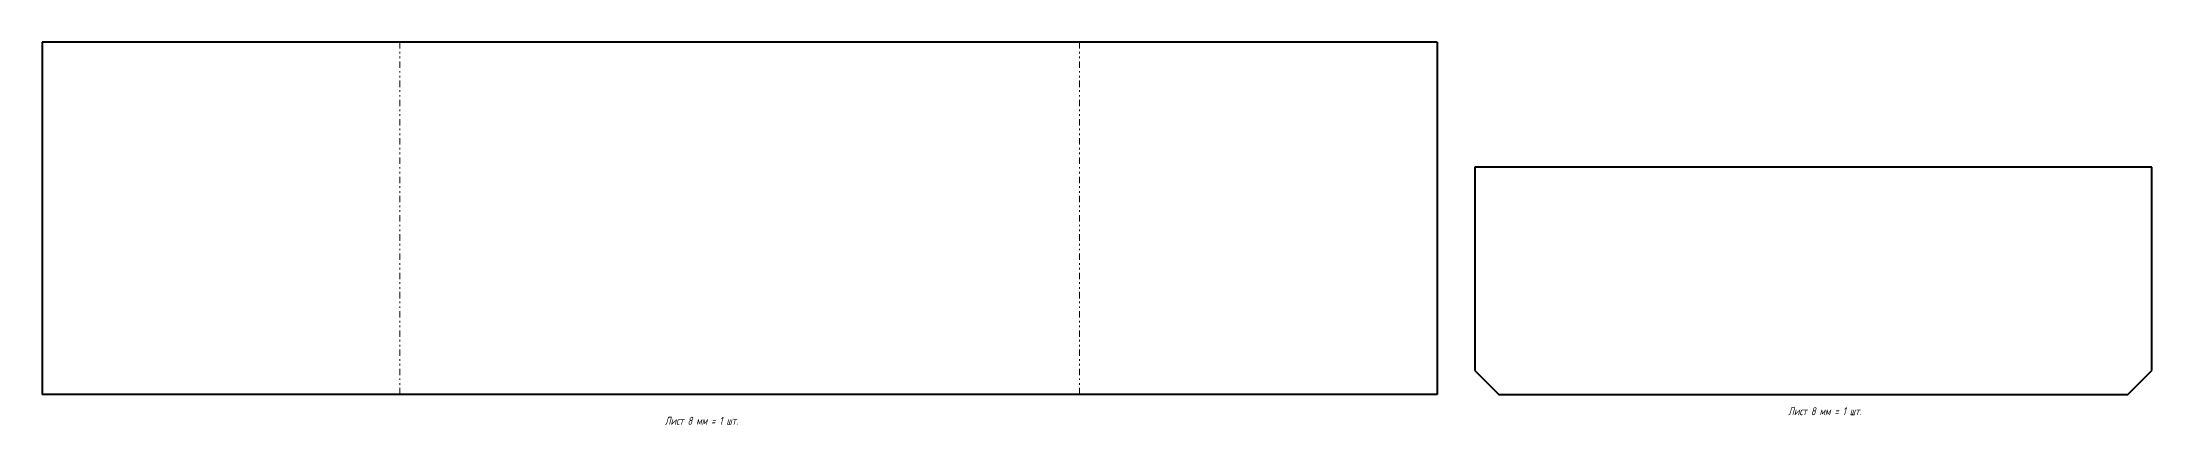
# Model space of a CAD drawing. Header units: millimetres. Extents: x 0 to 2580, y -25 to 220.
# Drawn here: x 0 to 1318, y -19 to 220 of the extents above; entities that cross this region are included whole.
import ezdxf

# ---------------------------------------------------------------- set-up
doc = ezdxf.new("R2010")
doc.units = ezdxf.units.MM
doc.linetypes.add('K5LT_BASIC', pattern=[0])
doc.linetypes.add('K5LT_CHAIN_LINE_WITH_2_POINTS', pattern=[12, 4, -2, 1, -2, 1, -2])
doc.styles.add('KTEXTSTYLE', font='GOST_AU.SHX', dxfattribs={"width": 0.96, "height": 5})

msp = doc.modelspace()

# ---------------------------------------------------------------- linework, layer by layer
at = {"color": 7, "linetype": 'K5LT_BASIC', "lineweight": 40}
for p, q in [((0, 220), (0, 0)), ((213, 220), (0, 220)), ((233.7, 220), (213, 220)), ((637.7, 220), (233.7, 220)), ((658.5, 220), (637.7, 220)), ((871.5, 220), (658.5, 220)), ((871.5, 220), (871.5, 0)), ((1318, 142), (895, 142)), ((895, 142), (895, 15)), ((1318, 15), (1318, 142)), ((895, 15), (910, 0)), ((1303, 0), (1318, 15)), ((213, 0), (0, 0)), ((233.7, 0), (213, 0)), ((637.7, 0), (233.7, 0)), ((658.5, 0), (637.7, 0)), ((871.5, 0), (658.5, 0)), ((910, 0), (1303, 0))]:
    msp.add_line(p, q, dxfattribs=at)
at = {"color": 7, "linetype": 'K5LT_CHAIN_LINE_WITH_2_POINTS', "lineweight": 18}
for p, q in [((223.4, 220), (223.4, 0)), ((648.1, 220), (648.1, 0))]:
    msp.add_line(p, q, dxfattribs=at)

# ---------------------------------------------------------------- texts
at = {"color": 7, "char_height": 5, "attachment_point": 1, "style": 'KTEXTSTYLE'}
for insert in [(1090.8, -8), (389, -14)]:
    msp.add_mtext('\\H3.5;\\W0.965;\\Q15;\\Q15;\\H5.00;Лист 8 мм = 1 шт.', dxfattribs=dict(at, insert=insert))

doc.saveas('drawing.dxf')
